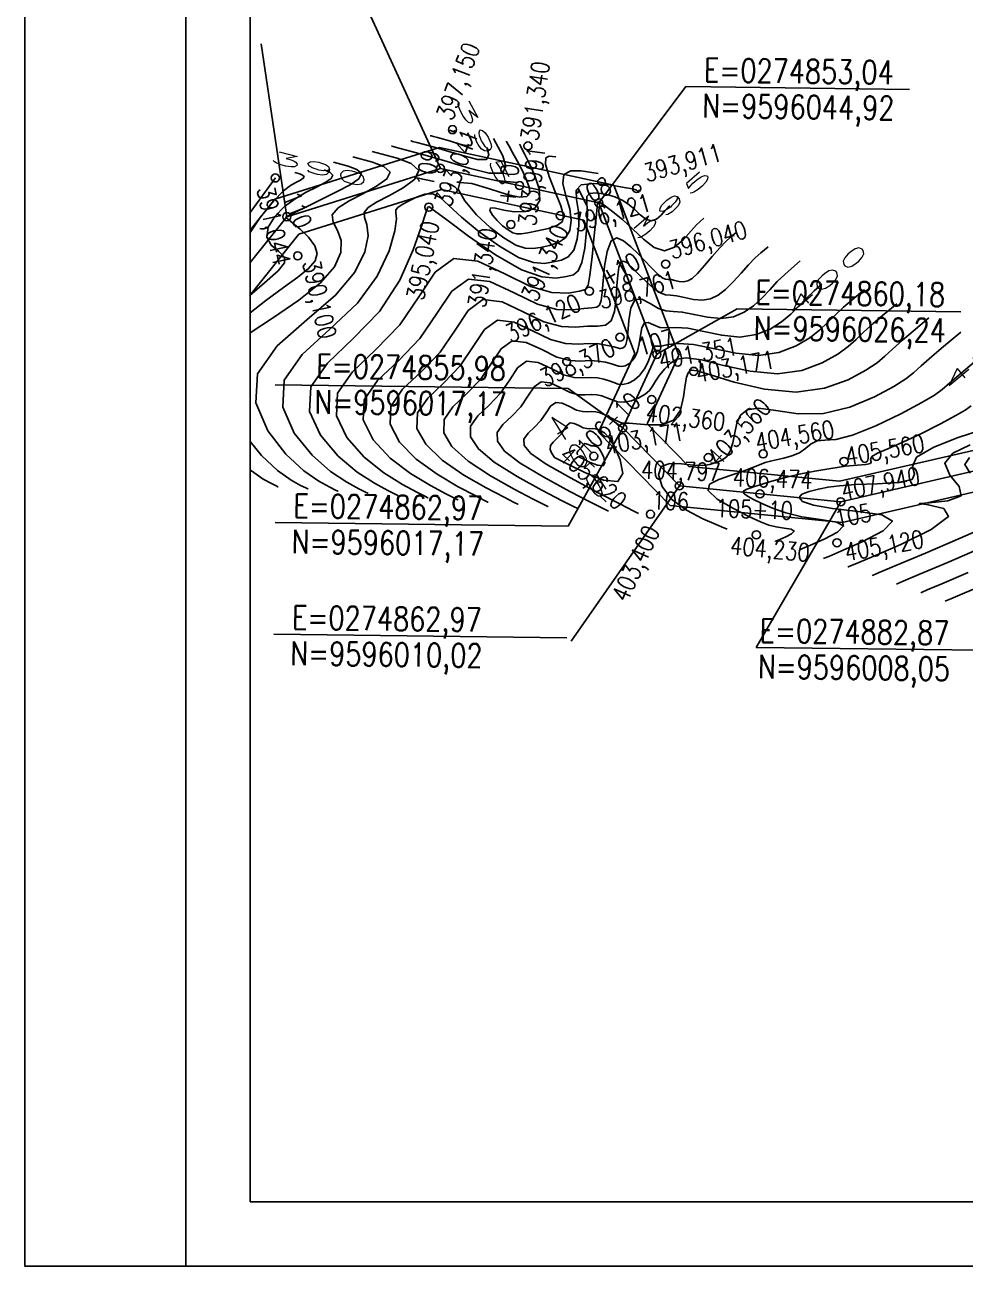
# Model space of a CAD drawing. Header units: millimetres. Extents: x 276147 to 291056, y 9594849 to 9609891.
# Drawn here: x 276949.5 to 277065.5, y 9607268.1 to 9607421.1 of the extents above; entities that cross this region are included whole.
import ezdxf
from ezdxf.enums import TextEntityAlignment as Align

# ---------------------------------------------------------------- set-up
doc = ezdxf.new("R2010")
doc.units = ezdxf.units.MM
doc.header["$LTSCALE"] = 10
doc.linetypes.add('CONTINUO', pattern=[0])
for name, color, linetype in [('500-dim1', 6, 'Continuous'), ('Curvas mestras', 30, 'Continuous'), ('Curvas simples', 9, 'Continuous'), ('Curvas texto', 2, 'Continuous'), ('LINHA02', 8, 'Continuous'), ('TEXTO-PAPEL', 7, 'Continuous'), ('TEXTO02', 3, 'Continuous'), ('Top_malha_coord', 8, 'Continuous')]:
    doc.layers.add(name, color=color, linetype=linetype)
doc.styles.add('ROMANS', font='romans.shx', dxfattribs={"width": 0.8, "height": 4})
doc.styles.add('SIMPLEX', font='simplex', dxfattribs={"height": 0.2})

msp = doc.modelspace()

# ---------------------------------------------------------------- linework, layer by layer
at = {"layer": '500-dim1', "ltscale": 0.1, "elevation": -585}
for points in [[(276969.38, 9607268.11), (277283.1, 9607268.11), (277283.1, 9607503.99), (276969.38, 9607503.99)], [(276977.33, 9607276.05), (277275.16, 9607276.05), (277275.16, 9607496.05), (276977.33, 9607496.05)]]:
    msp.add_lwpolyline(points, close=True, dxfattribs=at)
msp.add_lwpolyline([(276969.38, 9607268.11), (276949.53, 9607268.11), (276949.53, 9607474.61), (276969.38, 9607494.46), (276977.33, 9607494.46)], dxfattribs=at)
at = {"layer": 'Curvas mestras', "linetype": 'CONTINUO'}
for points in [[(277006.52, 9607406.01, -190), (277006.78, 9607405.13, -190), (277006.49, 9607404.56, -190), (277005.38, 9607404.56, -190), (277003.7, 9607404.98, -190), (277001.85, 9607405.55, -190), (277000.19, 9607406.04, -190), (276998.84, 9607406.4, -190), (276997.88, 9607406.65, -190), (276997.37, 9607406.78, -190), (276997.18, 9607406.83, -190), (276997.16, 9607406.83, -190)], [(276986.44, 9607403.25, -195), (276987.14, 9607402.98, -195), (276987.52, 9607402.63, -195), (276987.31, 9607402.21, -195), (276986.59, 9607401.71, -195), (276985.53, 9607401.15, -195), (276984.25, 9607400.5, -195), (276982.89, 9607399.71, -195), (276981.55, 9607398.73, -195), (276980.36, 9607397.51, -195), (276979.55, 9607396.2, -195), (276979.37, 9607394.98, -195), (276979.94, 9607393.99, -195), (276980.86, 9607393.19, -195), (276981.56, 9607392.49, -195), (276981.58, 9607391.79, -195), (276980.77, 9607390.83, -195), (276979.1, 9607389.35, -195), (276977.3, 9607387.79, -195)], [(277029.1, 9607398.85, -190), (277028.86, 9607398.62, -190), (277028.51, 9607398.24, -190), (277028.03, 9607397.7, -190), (277027.46, 9607397.2, -190), (277026.81, 9607396.97, -190), (277026.15, 9607397.18, -190), (277025.46, 9607397.71, -190), (277024.78, 9607398.36, -190), (277024.08, 9607398.97, -190), (277023.29, 9607399.5, -190), (277022.33, 9607399.94, -190), (277021.16, 9607400.27, -190), (277020.02, 9607400.44, -190), (277019.19, 9607400.37, -190), (277018.87, 9607399.98, -190), (277018.87, 9607399.16, -190), (277018.93, 9607397.76, -190), (277018.84, 9607395.78, -190), (277018.6, 9607393.62, -190), (277018.25, 9607391.83, -190), (277017.81, 9607390.8, -190), (277017.21, 9607390.33, -190), (277016.34, 9607390.1, -190), (277015.09, 9607389.92, -190), (277013.3, 9607390.06, -190), (277010.81, 9607390.95, -190), (277007.6, 9607392.81, -190), (277004.27, 9607395.1, -190), (277001.58, 9607397.09, -190), (277000.08, 9607398.22, -190), (276999.5, 9607398.66, -190), (276999.39, 9607398.73, -190), (276999.36, 9607398.73, -190), (276999.32, 9607398.72, -190), (276999.28, 9607398.7, -190), (276999.25, 9607398.68, -190), (276999.23, 9607398.67, -190), (276999.22, 9607398.66, -190), (276999.19, 9607398.56, -190), (276999, 9607397.96, -190), (276998.48, 9607396.34, -190), (276997.46, 9607393.39, -190), (276995.78, 9607389.65, -190), (276993.29, 9607385.82, -190), (276990.03, 9607382.46, -190), (276986.86, 9607379.45, -190), (276984.81, 9607376.52, -190), (276984.66, 9607373.49, -190), (276986.01, 9607370.54, -190), (276988.17, 9607367.97, -190), (276990.52, 9607366, -190), (276992.68, 9607364.62, -190), (276994.32, 9607363.74, -190), (276995.21, 9607363.29, -190), (276995.54, 9607363.12, -190), (276995.59, 9607363.09, -190)], [(277047.85, 9607389.19, -185), (277046.91, 9607388.35, -185), (277045.91, 9607387.41, -185), (277044.98, 9607386.44, -185), (277044.03, 9607385.48, -185), (277042.9, 9607384.53, -185), (277041.48, 9607383.64, -185), (277039.76, 9607382.95, -185), (277037.75, 9607382.66, -185), (277035.51, 9607382.87, -185), (277033.28, 9607383.33, -185), (277031.32, 9607383.73, -185), (277029.84, 9607383.84, -185), (277028.75, 9607383.8, -185), (277027.87, 9607383.85, -185), (277027.1, 9607384.15, -185), (277026.45, 9607384.44, -185), (277025.96, 9607384.4, -185), (277025.66, 9607383.81, -185), (277025.48, 9607382.84, -185), (277025.33, 9607381.8, -185), (277025.11, 9607380.92, -185), (277024.82, 9607380.23, -185), (277024.46, 9607379.71, -185), (277024.04, 9607379.35, -185), (277023.6, 9607379.12, -185), (277023.18, 9607379.03, -185), (277022.81, 9607379.06, -185), (277022.42, 9607379.18, -185), (277021.9, 9607379.36, -185), (277021.18, 9607379.55, -185), (277020.29, 9607379.7, -185), (277019.25, 9607379.75, -185), (277018.1, 9607379.7, -185), (277016.77, 9607379.75, -185), (277015.18, 9607380.18, -185), (277013.31, 9607381.11, -185), (277011.37, 9607382, -185), (277009.64, 9607382.2, -185), (277008.29, 9607381.22, -185), (277007.1, 9607379.44, -185), (277005.73, 9607377.43, -185), (277004.01, 9607375.64, -185), (277002.33, 9607374.04, -185), (277001.25, 9607372.49, -185), (277001.21, 9607370.86, -185), (277002.23, 9607369.15, -185), (277004.22, 9607367.36, -185), (277006.96, 9607365.55, -185), (277009.88, 9607363.91, -185), (277012.25, 9607362.68, -185), (277013.56, 9607362.01, -185), (277014.04, 9607361.77, -185), (277014.11, 9607361.73, -185)], [(277066.63, 9607379.54, -180), (277065.05, 9607378.22, -180), (277063.66, 9607377.02, -180), (277062.71, 9607376.2, -180), (277061.77, 9607375.5, -180), (277060.2, 9607374.58, -180), (277057.62, 9607373.2, -180), (277054.53, 9607371.71, -180), (277051.66, 9607370.54, -180), (277049.59, 9607370.03, -180), (277048.21, 9607369.93, -180), (277047.28, 9607369.85, -180), (277046.55, 9607369.49, -180), (277045.87, 9607368.94, -180), (277045.11, 9607368.39, -180), (277044.17, 9607367.99, -180), (277043.16, 9607367.72, -180), (277042.24, 9607367.53, -180), (277041.52, 9607367.37, -180), (277040.88, 9607367.18, -180), (277040.17, 9607366.92, -180), (277039.24, 9607366.55, -180), (277038.07, 9607366.09, -180), (277036.68, 9607365.61, -180), (277035.16, 9607365.11, -180), (277034.01, 9607364.51, -180), (277033.82, 9607363.72, -180), (277034.95, 9607362.67, -180), (277036.89, 9607361.54, -180), (277038.86, 9607360.55, -180), (277040.29, 9607359.87, -180), (277041.32, 9607359.47, -180), (277042.22, 9607359.24, -180), (277043.22, 9607359.1, -180), (277044.07, 9607358.96, -180), (277044.45, 9607358.74, -180), (277044.13, 9607358.41, -180), (277043.41, 9607358.03, -180), (277042.68, 9607357.71, -180), (277042.26, 9607357.53, -180), (277042.11, 9607357.47, -180), (277042.09, 9607357.46, -180)], [(277017.73, 9607368.12, -180), (277017.67, 9607368.28, -180), (277017.68, 9607368.46, -180), (277017.8, 9607368.63, -180), (277017.98, 9607368.81, -180), (277018.17, 9607369, -180), (277018.32, 9607369.23, -180), (277018.46, 9607369.42, -180), (277018.6, 9607369.53, -180), (277018.8, 9607369.51, -180), (277019.01, 9607369.41, -180), (277019.22, 9607369.31, -180), (277019.39, 9607369.26, -180), (277019.54, 9607369.25, -180), (277019.67, 9607369.26, -180), (277019.78, 9607369.25, -180), (277019.9, 9607369.22, -180), (277020.05, 9607369.17, -180), (277020.22, 9607369.06, -180), (277020.44, 9607368.84, -180), (277020.69, 9607368.43, -180), (277020.96, 9607367.79, -180), (277021.08, 9607367.15, -180), (277020.86, 9607366.77, -180), (277020.18, 9607366.84, -180), (277019.29, 9607367.19, -180), (277018.5, 9607367.58, -180), (277018.05, 9607367.81, -180), (277017.89, 9607367.89, -180), (277017.86, 9607367.9, -180)], [(277067.33, 9607356.57, -175), (277063.27, 9607354.82, -175), (277059.82, 9607353.36, -175), (277057.89, 9607352.54, -175), (277057.17, 9607352.24, -175), (277057.07, 9607352.2, -175)]]:
    msp.add_polyline3d(points, dxfattribs=at)
at = {"layer": 'Curvas simples', "linetype": 'CONTINUO'}
for points in [[(277004.13, 9607407.83, -189), (277004.55, 9607407.04, -189), (277004.7, 9607406.57, -189), (277004.54, 9607406.27, -189), (277003.94, 9607406.27, -189), (277003.04, 9607406.49, -189), (277002.06, 9607406.8, -189), (277001.17, 9607407.06, -189), (277000.44, 9607407.25, -189), (276999.93, 9607407.38, -189), (276999.66, 9607407.45, -189), (276999.56, 9607407.48, -189), (276999.55, 9607407.48, -189)], [(277002.53, 9607408.18, -188), (277002.59, 9607408.08, -188), (277002.61, 9607408.02, -188), (277002.59, 9607407.98, -188), (277002.51, 9607407.98, -188), (277002.39, 9607408.01, -188), (277002.26, 9607408.04, -188), (277002.15, 9607408.08, -188), (277002.05, 9607408.1, -188), (277001.98, 9607408.12, -188), (277001.95, 9607408.13, -188), (277001.94, 9607408.13, -188), (277001.93, 9607408.13, -188)], [(277007.34, 9607407.14, -191), (277008.49, 9607404.98, -191), (277008.87, 9607403.69, -191), (277008.45, 9607402.85, -191), (277006.81, 9607402.85, -191), (277004.35, 9607403.47, -191), (277001.65, 9607404.3, -191), (276999.21, 9607405.01, -191), (276997.23, 9607405.55, -191), (276995.83, 9607405.91, -191), (276995.08, 9607406.1, -191), (276994.81, 9607406.17, -191), (276994.77, 9607406.18, -191)], [(277020.26, 9607402.83, -192), (277018.16, 9607403.15, -192), (277016.88, 9607403.14, -192), (277016.01, 9607402.68, -192), (277015.9, 9607401.59, -192), (277016.28, 9607400.08, -192), (277016.75, 9607398.47, -192), (277016.94, 9607397.01, -192), (277016.78, 9607395.81, -192), (277016.24, 9607394.9, -192), (277015.35, 9607394.3, -192), (277014.25, 9607393.94, -192), (277013.16, 9607393.71, -192), (277012.2, 9607393.56, -192), (277011.24, 9607393.6, -192), (277010.09, 9607394, -192), (277008.61, 9607394.88, -192), (277006.93, 9607396.16, -192), (277005.25, 9607397.74, -192), (277003.81, 9607399.43, -192), (277002.98, 9607400.89, -192), (277003.19, 9607401.69, -192), (277004.67, 9607401.59, -192), (277006.86, 9607400.93, -192), (277009.02, 9607400.22, -192), (277010.57, 9607399.89, -192), (277011.46, 9607399.97, -192), (277011.82, 9607400.41, -192), (277011.76, 9607401.15, -192), (277011.4, 9607402.12, -192), (277010.87, 9607403.23, -192), (277010.27, 9607404.37, -192), (277009.71, 9607405.4, -192), (277009.27, 9607406.19, -192), (277009.04, 9607406.61, -192), (277008.95, 9607406.77, -192), (277008.94, 9607406.79, -192)], [(277015.04, 9607404.87, -193), (277014.22, 9607404.97, -193), (277013.82, 9607404.74, -193), (277013.75, 9607403.95, -193), (277014.21, 9607402.43, -193), (277014.96, 9607400.55, -193), (277015.65, 9607398.82, -193), (277015.99, 9607397.63, -193), (277015.87, 9607396.9, -193), (277015.24, 9607396.43, -193), (277014.12, 9607396.05, -193), (277012.77, 9607395.75, -193), (277011.57, 9607395.52, -193), (277010.75, 9607395.38, -193), (277010.21, 9607395.36, -193), (277009.73, 9607395.52, -193), (277009.15, 9607395.87, -193), (277008.48, 9607396.38, -193), (277007.81, 9607397.01, -193), (277007.24, 9607397.68, -193), (277006.91, 9607398.26, -193), (277006.99, 9607398.58, -193), (277007.6, 9607398.54, -193), (277008.63, 9607398.31, -193), (277009.92, 9607398.11, -193), (277011.29, 9607398.14, -193), (277012.45, 9607398.56, -193), (277013.08, 9607399.48, -193), (277012.98, 9607400.94, -193), (277012.41, 9607402.64, -193), (277011.71, 9607404.17, -193), (277011.19, 9607405.23, -193), (277010.86, 9607405.86, -193), (277010.67, 9607406.21, -193), (277010.58, 9607406.38, -193), (277010.54, 9607406.44, -193), (277010.54, 9607406.45, -193)], [(276989.99, 9607404.88, -193), (276992.44, 9607404.23, -193), (276993.84, 9607403.69, -193), (276994.59, 9607402.99, -193), (276994.2, 9607402.15, -193), (276992.93, 9607401.24, -193), (276991.24, 9607400.31, -193), (276989.54, 9607399.43, -193), (276988.18, 9607398.58, -193), (276987.46, 9607397.72, -193), (276987.56, 9607396.81, -193), (276988.1, 9607395.78, -193), (276988.57, 9607394.55, -193), (276988.53, 9607393.06, -193), (276987.73, 9607391.32, -193), (276986.01, 9607389.34, -193), (276983.32, 9607387.19, -193), (276980.2, 9607385.07, -193), (276977.33, 9607383.18, -193)], [(276992.38, 9607405.53, -192), (276995.45, 9607404.72, -192), (276997.19, 9607404.04, -192), (276998.13, 9607403.17, -192), (276997.66, 9607402.13, -192), (276996.21, 9607401.05, -192), (276994.43, 9607400.06, -192), (276992.93, 9607399.27, -192), (276991.88, 9607398.62, -192), (276991.38, 9607398.03, -192), (276991.44, 9607397.39, -192), (276991.73, 9607396.51, -192), (276991.87, 9607395.15, -192), (276991.48, 9607393.16, -192), (276990.24, 9607390.66, -192), (276987.86, 9607387.81, -192), (276984.31, 9607384.78, -192), (276980.65, 9607381.56, -192), (276978.24, 9607378.13, -192), (276978.04, 9607374.54, -192), (276979.52, 9607371.1, -192), (276981.75, 9607368.22, -192), (276983.94, 9607366.18, -192), (276985.8, 9607364.9, -192), (276987.15, 9607364.16, -192), (276987.87, 9607363.79, -192), (276988.14, 9607363.66, -192), (276988.18, 9607363.64, -192)], [(276987.6, 9607404.23, -194), (276989.44, 9607403.74, -194), (276990.49, 9607403.33, -194), (276991.06, 9607402.81, -194), (276990.75, 9607402.17, -194), (276989.67, 9607401.43, -194), (276988.07, 9607400.58, -194), (276986.19, 9607399.65, -194), (276984.36, 9607398.76, -194), (276982.92, 9607398.06, -194), (276982.11, 9607397.65, -194), (276981.79, 9607397.46, -194), (276981.75, 9607397.38, -194), (276981.81, 9607397.32, -194), (276982.04, 9607397.13, -194), (276982.58, 9607396.7, -194), (276983.49, 9607395.94, -194), (276984.51, 9607394.96, -194), (276985.31, 9607393.92, -194), (276985.59, 9607392.96, -194), (276985.33, 9607392.04, -194), (276984.53, 9607391.09, -194), (276983.22, 9607390.04, -194), (276981.44, 9607388.77, -194), (276979.26, 9607387.18, -194), (276977.33, 9607385.63, -194)], [(276982.83, 9607402.93, -196), (276983.44, 9607402.76, -196), (276983.79, 9607402.63, -196), (276983.98, 9607402.45, -196), (276983.87, 9607402.24, -196), (276983.52, 9607401.99, -196), (276982.98, 9607401.71, -196), (276982.32, 9607401.35, -196), (276981.43, 9607400.67, -196), (276980.19, 9607399.39, -196), (276978.58, 9607397.39, -196), (276977.33, 9607395.54, -196)], [(276980.44, 9607402.27, -197), (276977.33, 9607398, -197)], [(277025.37, 9607400.81, -191), (277025.35, 9607400.79, -191), (277025.33, 9607400.78, -191), (277025.31, 9607400.75, -191), (277025.27, 9607400.7, -191), (277025.22, 9607400.66, -191), (277025.17, 9607400.64, -191), (277025.11, 9607400.66, -191), (277025.06, 9607400.7, -191), (277025, 9607400.76, -191), (277024.89, 9607400.81, -191), (277024.48, 9607400.91, -191), (277023.47, 9607401.11, -191), (277021.7, 9607401.4, -191), (277019.71, 9607401.58, -191), (277018.16, 9607401.43, -191), (277017.55, 9607400.76, -191), (277017.59, 9607399.62, -191), (277017.84, 9607398.12, -191), (277017.89, 9607396.4, -191), (277017.69, 9607394.72, -191), (277017.25, 9607393.37, -191), (277016.58, 9607392.55, -191), (277015.73, 9607392.13, -191), (277014.75, 9607391.91, -191), (277013.65, 9607391.74, -191), (277012.27, 9607391.83, -191), (277010.45, 9607392.47, -191), (277008.1, 9607393.84, -191), (277005.59, 9607395.64, -191), (277003.4, 9607397.44, -191), (277001.86, 9607398.88, -191), (277000.79, 9607399.85, -191), (276999.88, 9607400.32, -191), (276998.88, 9607400.26, -191), (276997.84, 9607399.88, -191), (276996.87, 9607399.39, -191), (276996.09, 9607398.98, -191), (276995.56, 9607398.64, -191), (276995.3, 9607398.34, -191), (276995.31, 9607397.98, -191), (276995.37, 9607397.23, -191), (276995.18, 9607395.74, -191), (276994.47, 9607393.28, -191), (276993.01, 9607390.15, -191), (276990.57, 9607386.82, -191), (276987.17, 9607383.62, -191), (276983.75, 9607380.51, -191), (276981.53, 9607377.33, -191), (276981.35, 9607374.01, -191), (276982.76, 9607370.82, -191), (276984.96, 9607368.09, -191), (276987.23, 9607366.09, -191), (276989.24, 9607364.76, -191), (276990.73, 9607363.95, -191), (276991.54, 9607363.54, -191), (276991.84, 9607363.39, -191), (276991.88, 9607363.37, -191)], [(277033.3, 9607397.3, -189), (277032.84, 9607396.9, -189), (277032.39, 9607396.47, -189), (277031.72, 9607395.73, -189), (277030.8, 9607394.7, -189), (277029.69, 9607393.74, -189), (277028.46, 9607393.3, -189), (277027.18, 9607393.71, -189), (277025.87, 9607394.73, -189), (277024.55, 9607395.97, -189), (277023.26, 9607397.13, -189), (277022.09, 9607398.09, -189), (277021.18, 9607398.78, -189), (277020.62, 9607399.15, -189), (277020.34, 9607399.3, -189), (277020.23, 9607399.31, -189), (277020.18, 9607399.21, -189), (277020.14, 9607398.7, -189), (277020.02, 9607397.41, -189), (277019.79, 9607395.16, -189), (277019.51, 9607392.53, -189), (277019.25, 9607390.3, -189), (277019.04, 9607389.04, -189), (277018.69, 9607388.52, -189), (277017.94, 9607388.3, -189), (277016.57, 9607388.07, -189), (277014.56, 9607388.13, -189), (277011.91, 9607388.87, -189), (277008.74, 9607390.46, -189), (277005.43, 9607392, -189), (277002.47, 9607392.34, -189), (277000.16, 9607390.66, -189), (276998.12, 9607387.61, -189), (276995.78, 9607384.16, -189), (276992.83, 9607381.1, -189), (276989.95, 9607378.37, -189), (276988.1, 9607375.72, -189), (276987.97, 9607372.96, -189), (276989.25, 9607370.26, -189), (276991.38, 9607367.85, -189), (276993.81, 9607365.91, -189), (276996.12, 9607364.48, -189), (276997.9, 9607363.53, -189), (276998.88, 9607363.03, -189), (276999.24, 9607362.85, -189), (276999.29, 9607362.82, -189)], [(277037.27, 9607395.55, -188), (277036.59, 9607394.97, -188), (277036.02, 9607394.44, -188), (277035.26, 9607393.64, -188), (277034.34, 9607392.59, -188), (277033.39, 9607391.47, -188), (277032.52, 9607390.5, -188), (277031.85, 9607389.88, -188), (277031.32, 9607389.57, -188), (277030.81, 9607389.47, -188), (277030.27, 9607389.52, -188), (277029.73, 9607389.64, -188), (277029.25, 9607389.73, -188), (277028.89, 9607389.76, -188), (277028.58, 9607389.79, -188), (277028.26, 9607389.91, -188), (277027.86, 9607390.19, -188), (277027.36, 9607390.65, -188), (277026.75, 9607391.27, -188), (277026.01, 9607392.05, -188), (277025.18, 9607392.91, -188), (277024.29, 9607393.78, -188), (277023.4, 9607394.53, -188), (277022.56, 9607394.88, -188), (277021.87, 9607394.51, -188), (277021.38, 9607393.22, -188), (277021.06, 9607391.41, -188), (277020.87, 9607389.58, -188), (277020.75, 9607388.15, -188), (277020.63, 9607387.18, -188), (277020.43, 9607386.6, -188), (277020.08, 9607386.34, -188), (277019.48, 9607386.25, -188), (277018.51, 9607386.16, -188), (277017.09, 9607385.99, -188), (277015.18, 9607386.04, -188), (277012.76, 9607386.7, -188), (277009.89, 9607388.12, -188), (277006.91, 9607389.5, -188), (277004.26, 9607389.8, -188), (277002.2, 9607388.3, -188), (277000.37, 9607385.57, -188), (276998.27, 9607382.48, -188), (276995.62, 9607379.73, -188), (276993.04, 9607377.29, -188), (276991.39, 9607374.91, -188), (276991.28, 9607372.44, -188), (276992.5, 9607369.98, -188), (276994.59, 9607367.73, -188), (276997.1, 9607365.82, -188), (276999.56, 9607364.34, -188), (277001.49, 9607363.32, -188), (277002.55, 9607362.78, -188), (277002.94, 9607362.58, -188), (277003, 9607362.55, -188)], [(277041.23, 9607393.79, -187), (277040.35, 9607393.05, -187), (277039.65, 9607392.41, -187), (277038.81, 9607391.56, -187), (277037.89, 9607390.54, -187), (277036.93, 9607389.47, -187), (277035.98, 9607388.51, -187), (277035.06, 9607387.8, -187), (277034.13, 9607387.36, -187), (277033.12, 9607387.2, -187), (277032.02, 9607387.3, -187), (277030.91, 9607387.53, -187), (277029.94, 9607387.73, -187), (277029.2, 9607387.8, -187), (277028.57, 9607387.86, -187), (277027.92, 9607388.09, -187), (277027.13, 9607388.64, -187), (277026.29, 9607389.37, -187), (277025.53, 9607390.1, -187), (277024.94, 9607390.7, -187), (277024.48, 9607391.17, -187), (277024.08, 9607391.56, -187), (277023.7, 9607391.88, -187), (277023.34, 9607392.03, -187), (277023.04, 9607391.87, -187), (277022.82, 9607391.29, -187), (277022.68, 9607390.3, -187), (277022.57, 9607388.96, -187), (277022.47, 9607387.37, -187), (277022.27, 9607385.82, -187), (277021.87, 9607384.66, -187), (277021.17, 9607384.12, -187), (277020.19, 9607383.99, -187), (277018.95, 9607383.98, -187), (277017.48, 9607383.88, -187), (277015.72, 9607383.94, -187), (277013.57, 9607384.53, -187), (277011.03, 9607385.78, -187), (277008.4, 9607387, -187), (277006.05, 9607387.27, -187), (277004.23, 9607385.94, -187), (277002.61, 9607383.52, -187), (277000.76, 9607380.79, -187), (276998.42, 9607378.37, -187), (276996.14, 9607376.21, -187), (276994.67, 9607374.1, -187), (276994.59, 9607371.91, -187), (276995.74, 9607369.7, -187), (276997.8, 9607367.6, -187), (277000.39, 9607365.73, -187), (277003, 9607364.2, -187), (277005.07, 9607363.11, -187), (277006.22, 9607362.52, -187), (277006.64, 9607362.31, -187), (277006.7, 9607362.28, -187)], [(277045.2, 9607392.04, -186), (277044.1, 9607391.12, -186), (277043.28, 9607390.38, -186), (277042.36, 9607389.49, -186), (277041.44, 9607388.49, -186), (277040.48, 9607387.48, -186), (277039.44, 9607386.52, -186), (277038.27, 9607385.72, -186), (277036.95, 9607385.16, -186), (277035.44, 9607384.93, -186), (277033.77, 9607385.09, -186), (277032.1, 9607385.43, -186), (277030.63, 9607385.73, -186), (277029.51, 9607385.82, -186), (277028.6, 9607385.88, -186), (277027.7, 9607386.16, -186), (277026.68, 9607386.78, -186), (277025.65, 9607387.33, -186), (277024.82, 9607387.27, -186), (277024.31, 9607386.26, -186), (277024.05, 9607384.69, -186), (277023.92, 9607383.19, -186), (277023.81, 9607382.23, -186), (277023.68, 9607381.74, -186), (277023.54, 9607381.5, -186), (277023.38, 9607381.36, -186), (277023.21, 9607381.27, -186), (277023.05, 9607381.24, -186), (277022.89, 9607381.25, -186), (277022.64, 9607381.32, -186), (277022.18, 9607381.45, -186), (277021.41, 9607381.63, -186), (277020.38, 9607381.8, -186), (277019.17, 9607381.85, -186), (277017.81, 9607381.78, -186), (277016.25, 9607381.84, -186), (277014.37, 9607382.35, -186), (277012.17, 9607383.44, -186), (277009.88, 9607384.5, -186), (277007.85, 9607384.73, -186), (277006.26, 9607383.58, -186), (277004.86, 9607381.48, -186), (277003.25, 9607379.11, -186), (277001.21, 9607377, -186), (276999.23, 9607375.12, -186), (276997.96, 9607373.3, -186), (276997.9, 9607371.39, -186), (276998.99, 9607369.43, -186), (277001.01, 9607367.48, -186), (277003.68, 9607365.64, -186), (277006.44, 9607364.05, -186), (277008.66, 9607362.9, -186), (277009.89, 9607362.27, -186), (277010.34, 9607362.04, -186), (277010.41, 9607362.01, -186)], [(277053.13, 9607388.53, -184), (277051.61, 9607387.26, -184), (277050.53, 9607386.33, -184), (277049.46, 9607385.33, -184), (277048.53, 9607384.39, -184), (277047.58, 9607383.49, -184), (277046.36, 9607382.54, -184), (277044.69, 9607381.56, -184), (277042.57, 9607380.75, -184), (277040.06, 9607380.39, -184), (277037.26, 9607380.65, -184), (277034.47, 9607381.23, -184), (277032.01, 9607381.73, -184), (277030.17, 9607381.85, -184), (277028.89, 9607381.72, -184), (277028.05, 9607381.55, -184), (277027.53, 9607381.51, -184), (277027.24, 9607381.55, -184), (277027.1, 9607381.53, -184), (277027.01, 9607381.36, -184), (277026.92, 9607381, -184), (277026.74, 9607380.41, -184), (277026.42, 9607379.61, -184), (277025.96, 9607378.73, -184), (277025.38, 9607377.93, -184), (277024.7, 9607377.33, -184), (277023.99, 9607376.97, -184), (277023.32, 9607376.82, -184), (277022.74, 9607376.86, -184), (277022.2, 9607377.04, -184), (277021.62, 9607377.27, -184), (277020.95, 9607377.47, -184), (277020.19, 9607377.61, -184), (277019.33, 9607377.65, -184), (277018.39, 9607377.61, -184), (277017.29, 9607377.65, -184), (277015.99, 9607378.01, -184), (277014.45, 9607378.77, -184), (277012.85, 9607379.51, -184), (277011.43, 9607379.67, -184), (277010.33, 9607378.86, -184), (277009.35, 9607377.4, -184), (277008.22, 9607375.74, -184), (277006.8, 9607374.27, -184), (277005.42, 9607372.96, -184), (277004.53, 9607371.68, -184), (277004.52, 9607370.34, -184), (277005.48, 9607368.87, -184), (277007.43, 9607367.23, -184), (277010.25, 9607365.46, -184), (277013.31, 9607363.77, -184), (277015.83, 9607362.47, -184), (277017.23, 9607361.76, -184), (277017.74, 9607361.5, -184), (277017.82, 9607361.46, -184)], [(277057.09, 9607386.77, -183), (277055.36, 9607385.33, -183), (277054.16, 9607384.3, -183), (277053.01, 9607383.25, -183), (277052.08, 9607382.35, -183), (277051.12, 9607381.49, -183), (277049.82, 9607380.55, -183), (277047.9, 9607379.48, -183), (277045.39, 9607378.55, -183), (277042.38, 9607378.12, -183), (277039.02, 9607378.43, -183), (277035.74, 9607379.16, -183), (277033, 9607379.83, -183), (277031.14, 9607380.08, -183), (277029.97, 9607379.92, -183), (277029.17, 9607379.44, -183), (277028.47, 9607378.74, -183), (277027.84, 9607377.95, -183), (277027.33, 9607377.2, -183), (277026.96, 9607376.58, -183), (277026.58, 9607376.08, -183), (277026.06, 9607375.61, -183), (277025.29, 9607375.16, -183), (277024.37, 9607374.79, -183), (277023.45, 9607374.61, -183), (277022.66, 9607374.67, -183), (277021.97, 9607374.9, -183), (277021.35, 9607375.17, -183), (277020.73, 9607375.39, -183), (277020.09, 9607375.52, -183), (277019.42, 9607375.56, -183), (277018.67, 9607375.52, -183), (277017.82, 9607375.55, -183), (277016.79, 9607375.83, -183), (277015.59, 9607376.43, -183), (277014.34, 9607377.01, -183), (277013.23, 9607377.13, -183), (277012.36, 9607376.5, -183), (277011.59, 9607375.35, -183), (277010.71, 9607374.06, -183), (277009.6, 9607372.9, -183), (277008.52, 9607371.88, -183), (277007.82, 9607370.88, -183), (277007.83, 9607369.81, -183), (277008.72, 9607368.59, -183), (277010.63, 9607367.11, -183), (277013.54, 9607365.37, -183), (277016.75, 9607363.63, -183), (277019.42, 9607362.26, -183), (277020.9, 9607361.51, -183), (277021.44, 9607361.23, -183), (277021.52, 9607361.19, -183)], [(277061.06, 9607385.02, -182), (277059.12, 9607383.4, -182), (277057.79, 9607382.27, -182), (277056.56, 9607381.18, -182), (277055.62, 9607380.3, -182), (277054.67, 9607379.49, -182), (277053.28, 9607378.56, -182), (277051.11, 9607377.4, -182), (277048.2, 9607376.34, -182), (277044.69, 9607375.85, -182), (277040.79, 9607376.22, -182), (277037.06, 9607377.1, -182), (277034.14, 9607377.98, -182), (277032.48, 9607378.47, -182), (277031.79, 9607378.59, -182), (277031.56, 9607378.49, -182), (277031.37, 9607378.24, -182), (277031.18, 9607377.72, -182), (277031, 9607376.75, -182), (277030.81, 9607375.27, -182), (277030.41, 9607373.66, -182), (277029.56, 9607372.4, -182), (277028.14, 9607371.85, -182), (277026.48, 9607371.82, -182), (277025.01, 9607371.96, -182), (277024.07, 9607372.02, -182), (277023.49, 9607372.04, -182), (277023.01, 9607372.14, -182), (277022.41, 9607372.4, -182), (277021.73, 9607372.75, -182), (277021.07, 9607373.08, -182), (277020.5, 9607373.31, -182), (277019.99, 9607373.43, -182), (277019.5, 9607373.46, -182), (277018.96, 9607373.43, -182), (277018.34, 9607373.46, -182), (277017.6, 9607373.66, -182), (277016.73, 9607374.09, -182), (277015.83, 9607374.51, -182), (277015.02, 9607374.6, -182), (277014.39, 9607374.14, -182), (277013.84, 9607373.31, -182), (277013.2, 9607372.37, -182), (277012.39, 9607371.54, -182), (277011.61, 9607370.8, -182), (277011.11, 9607370.07, -182), (277011.14, 9607369.29, -182), (277011.97, 9607368.31, -182), (277013.84, 9607366.99, -182), (277016.83, 9607365.28, -182), (277020.19, 9607363.49, -182), (277023, 9607362.05, -182), (277024.57, 9607361.25, -182), (277025.14, 9607360.96, -182), (277025.22, 9607360.92, -182)], [(277065.02, 9607383.26, -181), (277062.87, 9607381.47, -181), (277061.42, 9607380.24, -181), (277060.11, 9607379.1, -181), (277059.17, 9607378.25, -181), (277058.22, 9607377.5, -181), (277056.74, 9607376.57, -181), (277054.36, 9607375.3, -181), (277051.33, 9607374.03, -181), (277048.07, 9607373.23, -181), (277044.94, 9607373.2, -181), (277042.19, 9607373.59, -181), (277040.04, 9607373.89, -181), (277038.64, 9607373.7, -181), (277037.82, 9607373.04, -181), (277037.38, 9607372.03, -181), (277037.11, 9607370.83, -181), (277036.87, 9607369.61, -181), (277036.55, 9607368.58, -181), (277036.08, 9607367.88, -181), (277035.47, 9607367.45, -181), (277034.78, 9607367.17, -181), (277034.04, 9607366.96, -181), (277033.16, 9607366.83, -181), (277032, 9607366.86, -181), (277030.55, 9607367.02, -181), (277029.1, 9607367.07, -181), (277028.04, 9607366.68, -181), (277027.71, 9607365.65, -181), (277028.15, 9607364.21, -181), (277029.33, 9607362.67, -181), (277031.15, 9607361.32, -181), (277033.17, 9607360.26, -181), (277034.84, 9607359.53, -181), (277035.76, 9607359.14, -181), (277036.11, 9607358.99, -181), (277036.16, 9607358.97, -181)], [(277066.29, 9607374.16, -179), (277065.53, 9607373.62, -179), (277064.4, 9607372.97, -179), (277062.5, 9607371.97, -179), (277060.16, 9607370.78, -179), (277057.86, 9607369.68, -179), (277056.01, 9607368.88, -179), (277054.72, 9607368.32, -179), (277054.02, 9607367.92, -179), (277053.86, 9607367.57, -179), (277053.93, 9607367.28, -179), (277053.85, 9607367.08, -179), (277053.29, 9607366.96, -179), (277052.25, 9607366.86, -179), (277050.78, 9607366.72, -179), (277048.97, 9607366.46, -179), (277047, 9607366.12, -179), (277045.07, 9607365.73, -179), (277043.37, 9607365.34, -179), (277041.96, 9607364.97, -179), (277040.87, 9607364.66, -179), (277040.11, 9607364.41, -179), (277039.56, 9607364.22, -179), (277039.09, 9607364.06, -179), (277038.6, 9607363.89, -179), (277038.23, 9607363.7, -179), (277038.17, 9607363.45, -179), (277038.56, 9607363.1, -179), (277039.35, 9607362.66, -179), (277040.45, 9607362.14, -179), (277041.79, 9607361.55, -179), (277043.41, 9607360.97, -179), (277045.4, 9607360.5, -179), (277047.69, 9607360.17, -179), (277049.65, 9607359.85, -179), (277050.51, 9607359.36, -179), (277049.79, 9607358.59, -179), (277048.13, 9607357.72, -179), (277046.45, 9607356.99, -179), (277045.49, 9607356.58, -179), (277045.13, 9607356.43, -179), (277045.08, 9607356.41, -179)], [(277067.36, 9607371.14, -178), (277064.67, 9607370.25, -178), (277061.68, 9607369.08, -178), (277059.55, 9607367.84, -178), (277059.04, 9607366.7, -178), (277059.28, 9607365.76, -178), (277059, 9607365.08, -178), (277057.28, 9607364.71, -178), (277054.67, 9607364.55, -178), (277052.03, 9607364.46, -178), (277050.05, 9607364.33, -178), (277048.62, 9607364.15, -178), (277047.44, 9607363.91, -178), (277046.31, 9607363.62, -178), (277045.41, 9607363.27, -178), (277045.05, 9607362.86, -178), (277045.48, 9607362.39, -178), (277046.82, 9607361.91, -178), (277049.16, 9607361.5, -178), (277052.33, 9607361.16, -178), (277055.24, 9607360.73, -178), (277056.57, 9607359.97, -178), (277055.44, 9607358.77, -178), (277052.84, 9607357.4, -178), (277050.22, 9607356.26, -178), (277048.72, 9607355.62, -178), (277048.16, 9607355.39, -178), (277048.08, 9607355.35, -178)], [(276977.33, 9607369.78, -193), (276978.72, 9607368.06, -193), (276980.71, 9607366.19, -193), (276982.37, 9607365.03, -193), (276983.56, 9607364.37, -193), (276984.2, 9607364.05, -193), (276984.44, 9607363.93, -193), (276984.47, 9607363.91, -193)], [(277066.14, 9607369.37, -177), (277064.03, 9607368.35, -177), (277063.02, 9607367.09, -177), (277063.64, 9607365.63, -177), (277064.81, 9607364.21, -177), (277065.04, 9607363.09, -177), (277063.39, 9607362.47, -177), (277061.08, 9607362.22, -177), (277059.9, 9607362.12, -177), (277060.99, 9607361.97, -177), (277062.89, 9607361.53, -177), (277063.49, 9607360.55, -177), (277061.35, 9607358.94, -177), (277057.59, 9607357.09, -177), (277054, 9607355.53, -177), (277051.94, 9607354.67, -177), (277051.19, 9607354.35, -177), (277051.08, 9607354.3, -177)], [(277066.08, 9607367.8, -176), (277065.49, 9607366.93, -176), (277066.15, 9607365.89, -176)], [(276977.33, 9607366.33, -194), (276977.5, 9607366.16, -194), (276978.94, 9607365.15, -194), (276979.98, 9607364.59, -194), (276980.54, 9607364.3, -194), (276980.74, 9607364.2, -194), (276980.77, 9607364.18, -194)], [(277068.58, 9607359.45, -176), (277064.94, 9607357.86, -176), (277060.64, 9607356.03, -176), (277056.98, 9607354.48, -176), (277054.94, 9607353.61, -176), (277054.18, 9607353.29, -176), (277054.07, 9607353.25, -176)], [(277065.91, 9607353.62, -174), (277062.65, 9607352.23, -174), (277060.84, 9607351.47, -174), (277060.16, 9607351.18, -174), (277060.07, 9607351.14, -174)], [(277068.54, 9607352.41, -173), (277065.49, 9607351.11, -173), (277063.78, 9607350.39, -173), (277063.16, 9607350.13, -173), (277063.07, 9607350.09, -173)]]:
    msp.add_polyline3d(points, dxfattribs=at)
msp.add_polyline3d([(277014.87, 9607367.81, -181), (277014.52, 9607368.38, -181), (277014.36, 9607368.81, -181), (277014.39, 9607369.27, -181), (277014.7, 9607369.71, -181), (277015.19, 9607370.17, -181), (277015.69, 9607370.69, -181), (277016.08, 9607371.27, -181), (277016.42, 9607371.78, -181), (277016.81, 9607372.06, -181), (277017.31, 9607372.01, -181), (277017.87, 9607371.75, -181), (277018.41, 9607371.48, -181), (277018.87, 9607371.36, -181), (277019.25, 9607371.34, -181), (277019.58, 9607371.36, -181), (277019.89, 9607371.34, -181), (277020.21, 9607371.26, -181), (277020.58, 9607371.11, -181), (277021.04, 9607370.84, -181), (277021.59, 9607370.26, -181), (277022.26, 9607369.18, -181), (277022.97, 9607367.51, -181), (277023.29, 9607365.83, -181), (277022.7, 9607364.84, -181), (277020.94, 9607365.02, -181), (277018.6, 9607365.95, -181), (277016.53, 9607366.97, -181), (277015.37, 9607367.56, -181), (277014.94, 9607367.78, -181), (277014.87, 9607367.81, -181)], close=True, dxfattribs=at)
at = {"layer": 'LINHA02'}
for p, q in [((277000.8, 9607403.45, -585), (276986.23, 9607435.23, -585)), ((277020.34, 9607399.2, -585), (277031.06, 9607413.53, -585)), ((277031.06, 9607413.53, -585), (277058.66, 9607413.18, -585)), ((277027.5, 9607380.53, -585), (277037.4, 9607386.12, -585)), ((277037.4, 9607386.12, -585), (277065, 9607385.78, -585)), ((276980.41, 9607376.75, -585), (277016.55, 9607376.3, -585)), ((277016.55, 9607359.35, -585), (277023.29, 9607371.45, -585)), ((277030.28, 9607364.3, -585), (277016.92, 9607345.18, -585)), ((277039.74, 9607344.4, -585), (277050.19, 9607362.34, -585)), ((276980.41, 9607359.8, -585), (277016.55, 9607359.35, -585)), ((276980.24, 9607346.03, -585), (277016.38, 9607345.58, -585)), ((277039.74, 9607344.4, -585), (277067.34, 9607344.06, -585))]:
    msp.add_line(p, q, dxfattribs=at)
at = {"layer": 'TEXTO-PAPEL', "color": 7, "linetype": 'Continuous'}
for p, q in [((276978.68, 9607418.79, -585), (276981.85, 9607397.49, -585)), ((276981.85, 9607397.49, -585), (277000.8, 9607403.45, -585)), ((277020.34, 9607399.2, -585), (277000.8, 9607403.45, -585)), ((277027.5, 9607380.53, -585), (277020.34, 9607399.2, -585)), ((276977.33, 9607391.83, -585), (276981.85, 9607397.49, -585)), ((277023.29, 9607371.45, -585), (277027.5, 9607380.53, -585)), ((277016.55, 9607376.3, -585), (277023.29, 9607371.45, -585)), ((277030.28, 9607364.3, -585), (277023.29, 9607371.45, -585)), ((277050.19, 9607362.34, -585), (277069.67, 9607366.84, -585)), ((277050.19, 9607362.34, -585), (277030.28, 9607364.3, -585))]:
    msp.add_line(p, q, dxfattribs=at)
for centre in [(277002.29, 9607408.23, -585), (277011.6, 9607406.22, -585), (277000.8, 9607403.45, -585), (276980.44, 9607402.27, -585), (277010.57, 9607401.33, -585), (277025.02, 9607400.97, -585), (276999.37, 9607398.67, -585), (277020.35, 9607399.18, -585), (276981.85, 9607397.49, -585), (277009.5, 9607396.53, -585), (277015.6, 9607397.62, -585), (276983.2, 9607392.67, -585), (277028.59, 9607391.65, -585), (277023.92, 9607389.86, -585), (277019.17, 9607388.31, -585), (277022.96, 9607382.63, -585), (277027.5, 9607380.53, -585), (277032.04, 9607378.42, -585), (277026.87, 9607374.95, -585), (277023.29, 9607371.45, -585), (277019.72, 9607367.96, -585), (277033.86, 9607367.8, -585), (277040.62, 9607368.25, -585), (277050.59, 9607367.32, -585), (277030.28, 9607364.3, -585), (277040.23, 9607363.32, -585), (277050.19, 9607362.34, -585), (277026.71, 9607360.81, -585), (277026.71, 9607360.81, -585), (277039.78, 9607358.27, -585), (277049.73, 9607357.29, -585)]:
    msp.add_circle(centre, 0.5, dxfattribs=at)
at = {"layer": 'Top_malha_coord', "color": 6}
for p, q in [((276980.37, 9607399.65, -585), (277000.68, 9607406.03, -585)), ((277022.19, 9607401.36, -585), (277000.68, 9607406.03, -585)), ((276983.33, 9607395.34, -585), (277000.92, 9607400.86, -585)), ((277018.49, 9607397.05, -585), (277000.92, 9607400.86, -585)), ((277030.21, 9607380.43, -585), (277022.19, 9607401.36, -585)), ((276977.33, 9607395.83, -585), (276980.37, 9607399.65, -585)), ((277024.79, 9607380.62, -585), (277018.49, 9607397.05, -585)), ((276977.3, 9607387.79, -585), (276983.33, 9607395.34, -585)), ((277020.3, 9607370.94, -585), (277024.79, 9607380.62, -585)), ((277026.29, 9607371.97, -585), (277030.21, 9607380.43, -585)), ((277029.13, 9607361.9, -585), (277020.3, 9607370.94, -585)), ((277031.43, 9607366.7, -585), (277026.29, 9607371.97, -585)), ((277050.02, 9607364.87, -585), (277069.35, 9607369.34, -585)), ((277050.02, 9607364.87, -585), (277031.43, 9607366.7, -585)), ((277050.35, 9607359.81, -585), (277070, 9607364.35, -585)), ((277050.35, 9607359.81, -585), (277029.13, 9607361.9, -585))]:
    msp.add_line(p, q, dxfattribs=at)

# ---------------------------------------------------------------- texts
at = {"style": 'ROMANS', "width": 0.8}
for s, p in [('E=0274853,04', (277033.35, 9607417.03, -585)), ('N=9596044,92', (277033.14, 9607412.63, -585)), ('E=0274860,18', (277039.69, 9607389.63, -585)), ('N=9596026,24', (277039.48, 9607385.22, -585)), ('E=0274855,98', (276985.51, 9607380.53, -585)), ('N=9596017,17', (276985.3, 9607376.13, -585)), ('E=0274862,97', (276982.7, 9607363.31, -585)), ('N=9596017,17', (276982.49, 9607358.9, -585)), ('E=0274862,97', (276982.53, 9607349.54, -585)), ('E=0274882,87', (277040.21, 9607347.91, -585)), ('N=9596010,02', (276982.32, 9607345.13, -585)), ('N=9596008,05', (277040, 9607343.5, -585))]:
    msp.add_text(s, height=2.9046, rotation=359.2617, dxfattribs=at).set_placement(p, align=Align.TOP_LEFT)
at = {"layer": 'Curvas texto', "style": 'SIMPLEX', "width": 3.299405}
for s, rotation, p, p2 in [('395', 298.0179, (277002.48, 9607412.01, -190), (277008.46, 9607400.78, -190)), ('390', 345.1929, (276979.48, 9607404.32, -195), (276991.79, 9607401.06, -195)), ('395', 40.4837, (277024.86, 9607394.25, -190), (277034.54, 9607402.51, -190)), ('400', 39.9778, (277044.11, 9607385.07, -185), (277053.87, 9607393.25, -185)), ('405', 39.848, (277063.4, 9607375.87, -180), (277073.17, 9607384.03, -180)), ('405', 301.8931, (277013.8, 9607373.02, -180), (277020.52, 9607362.21, -180))]:
    msp.add_text(s, height=1.5, rotation=rotation, dxfattribs=at).set_placement(p, p2, align=Align.FIT)
at = {"layer": 'TEXTO02', "style": 'ROMANS', "width": 0.8}
for s, rotation, p in [('397,150', 69.3435, (277000.21, 9607409.98, -585)), ('391,340', 81.5948, (277010.68, 9607407.06, -585)), ('393,041', 69.3435, (276999.99, 9607399.32, -585)), ('393,911', 15.8715, (277025.64, 9607403.87, -585)), ('109', 78.6006, (276997.69, 9607401.46, -585)), ('393,991', 83.0352, (277010.38, 9607396.51, -585)), ('+10', 83.8532, (277007.79, 9607399.15, -585)), ('108', 25.8057, (277017.1, 9607400.55, -585)), ('391,044', 282.3762, (276980.28, 9607401.4, -585)), ('110', 291.6333, (276983.37, 9607400.85, -585)), ('396,121', 15.8715, (277016.94, 9607397.7, -585)), ('396,040', 15.8715, (277028.76, 9607394.37, -585)), ('395,040', 78.5531, (276996.57, 9607387.49, -585)), ('391,340', 81.5948, (277004.17, 9607386.49, -585)), ('391,340', 66.194, (277010.69, 9607387.74, -585)), ('+10', 30.5894, (277020.28, 9607390.67, -585)), ('390,100', 282.3762, (276985.91, 9607392.34, -585)), ('398,761', 15.8715, (277020.05, 9607388.2, -585)), ('396,120', 25.0812, (277008.52, 9607383.9, -585)), ('107', 15.8715, (277024.89, 9607382.43, -585)), ('398,370', 25.0812, (277012.77, 9607378.41, -585)), ('401,351', 10.7697, (277027.55, 9607380.82, -585)), ('403,171', 10.7697, (277032.14, 9607379.19, -585)), ('106+10', 44.9327, (277017.36, 9607369.33, -585)), ('402,360', 352.7572, (277026.32, 9607374.48, -585)), ('403,560', 47.4567, (277033.49, 9607368.08, -585)), ('403,171', 10.7697, (277020.95, 9607370.33, -585)), ('404,560', 9.9389, (277039.47, 9607370.74, -585)), ('405,560', 9.9389, (277050.6, 9607368.99, -585)), ('405,620', 318.0365, (277016.7, 9607369.41, -585)), ('404,797', 358.0536, (277025.6, 9607367.42, -585)), ('406,474', 358.0536, (277036.92, 9607366.47, -585)), ('407,940', 11.3593, (277050.05, 9607364.74, -585)), ('106', 358.0536, (277026.98, 9607363.63, -585)), ('105+10', 358.0536, (277034.8, 9607362.68, -585)), ('105', 11.3593, (277049.27, 9607361.29, -585)), ('403,400', 65.2273, (277021.82, 9607350.73, -585)), ('405,120', 9.9389, (277050.51, 9607357.19, -585)), ('404,230', 354.6128, (277036.67, 9607358.08, -585))]:
    msp.add_text(s, height=2.207, rotation=rotation, dxfattribs=at).set_placement(p, align=Align.TOP_LEFT)

doc.saveas('drawing.dxf')
